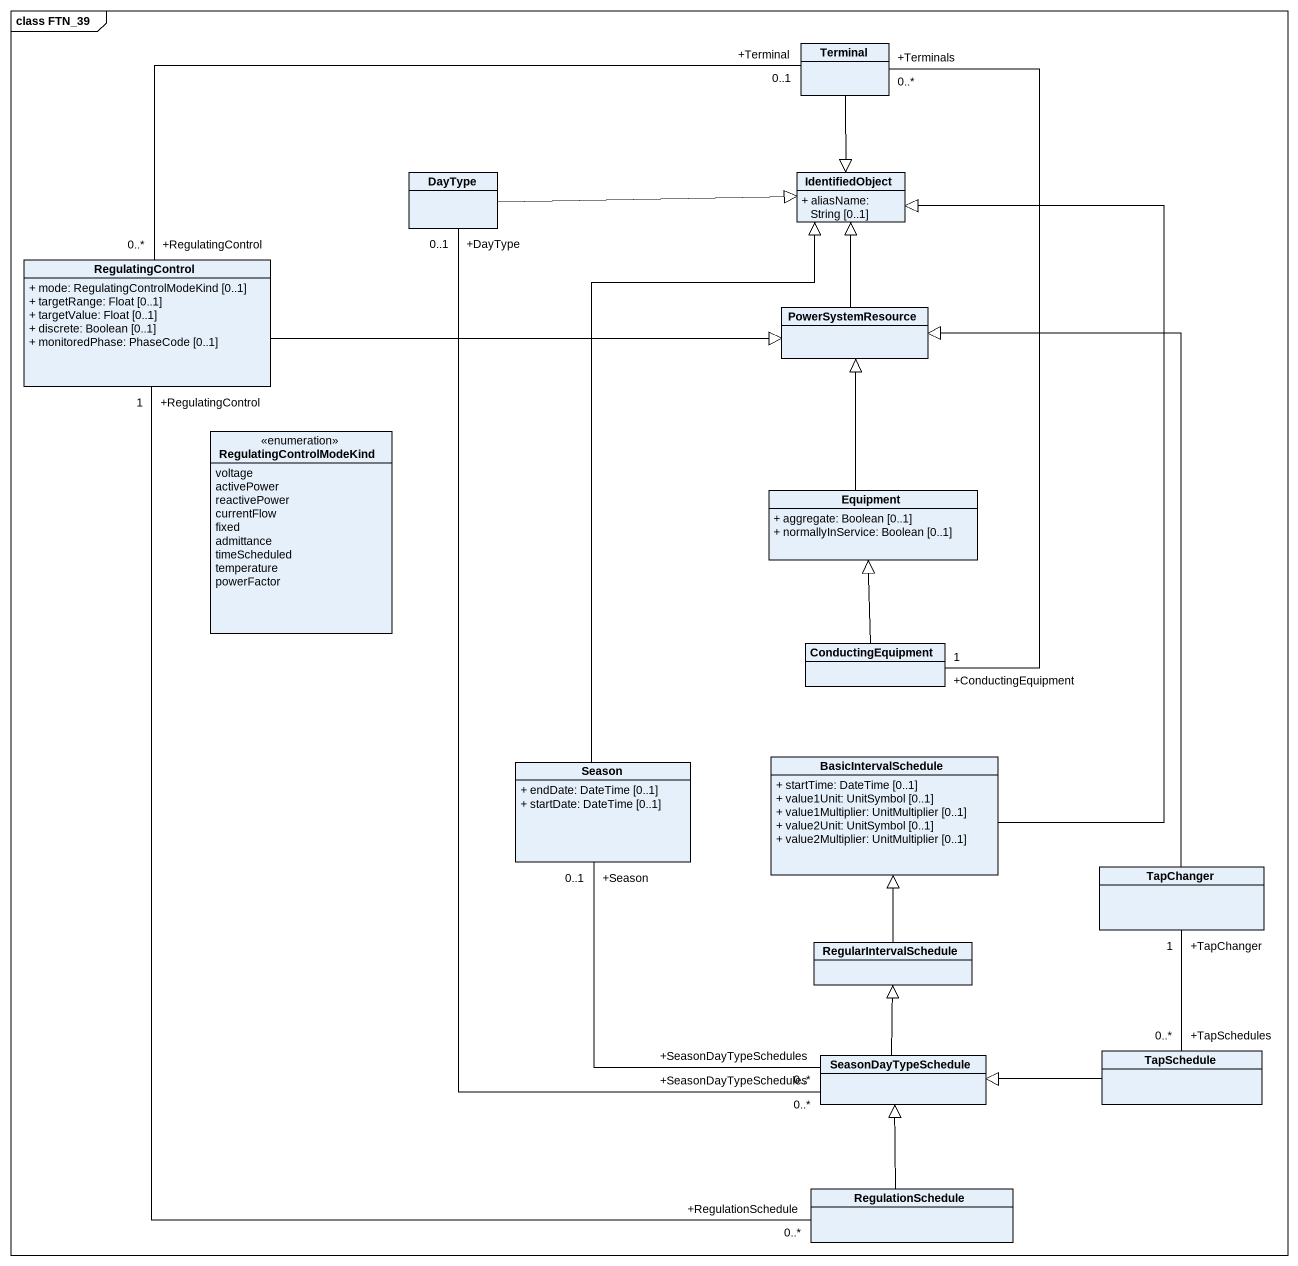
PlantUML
@startuml
mainframe class FTN_39
hide circle
hide empty members
skinparam classAttributeIconSize 0
class Terminal
class DayType
class IdentifiedObject {
  + aliasName: String [0..1]
}
class RegulatingControl {
  + mode: RegulatingControlModeKind [0..1]
  + targetRange: Float [0..1]
  + targetValue: Float [0..1]
  + discrete: Boolean [0..1]
  + monitoredPhase: PhaseCode [0..1]
}
class PowerSystemResource
enum RegulatingControlModeKind {
  voltage
  activePower
  reactivePower
  currentFlow
  fixed
  admittance
  timeScheduled
  temperature
  powerFactor
}
class Equipment {
  + aggregate: Boolean [0..1]
  + normallyInService: Boolean [0..1]
}
class ConductingEquipment
class Season {
  + endDate: DateTime [0..1]
  + startDate: DateTime [0..1]
}
class BasicIntervalSchedule {
  + startTime: DateTime [0..1]
  + value1Unit: UnitSymbol [0..1]
  + value1Multiplier: UnitMultiplier [0..1]
  + value2Unit: UnitSymbol [0..1]
  + value2Multiplier: UnitMultiplier [0..1]
}
class TapChanger
class RegularIntervalSchedule
class SeasonDayTypeSchedule
class TapSchedule
class RegulationSchedule
Terminal --|> IdentifiedObject
Terminal "+Terminal\n0..1" -left- "+RegulatingControl\n0..*" RegulatingControl
Terminal "+Terminals\n0..*" -- "+ConductingEquipment\n1" ConductingEquipment
DayType -right-|> IdentifiedObject
DayType "+DayType\n0..1" -- "+SeasonDayTypeSchedules\n0..*" SeasonDayTypeSchedule
RegulatingControl -right-|> PowerSystemResource
PowerSystemResource -up-|> IdentifiedObject
Equipment -up-|> PowerSystemResource
ConductingEquipment -up-|> Equipment
Season -up-|> IdentifiedObject
Season "+Season\n0..1" -- "+SeasonDayTypeSchedules\n0..*" SeasonDayTypeSchedule
BasicIntervalSchedule -up-|> IdentifiedObject
TapChanger -up-|> PowerSystemResource
RegularIntervalSchedule -up-|> BasicIntervalSchedule
SeasonDayTypeSchedule -up-|> RegularIntervalSchedule
TapSchedule "+TapSchedules\n0..*" -up- "+TapChanger\n1" TapChanger
TapSchedule -left-|> SeasonDayTypeSchedule
RegulationSchedule "+RegulationSchedule\n0..*" -up- "+RegulatingControl\n1" RegulatingControl
RegulationSchedule -up-|> SeasonDayTypeSchedule
@enduml
